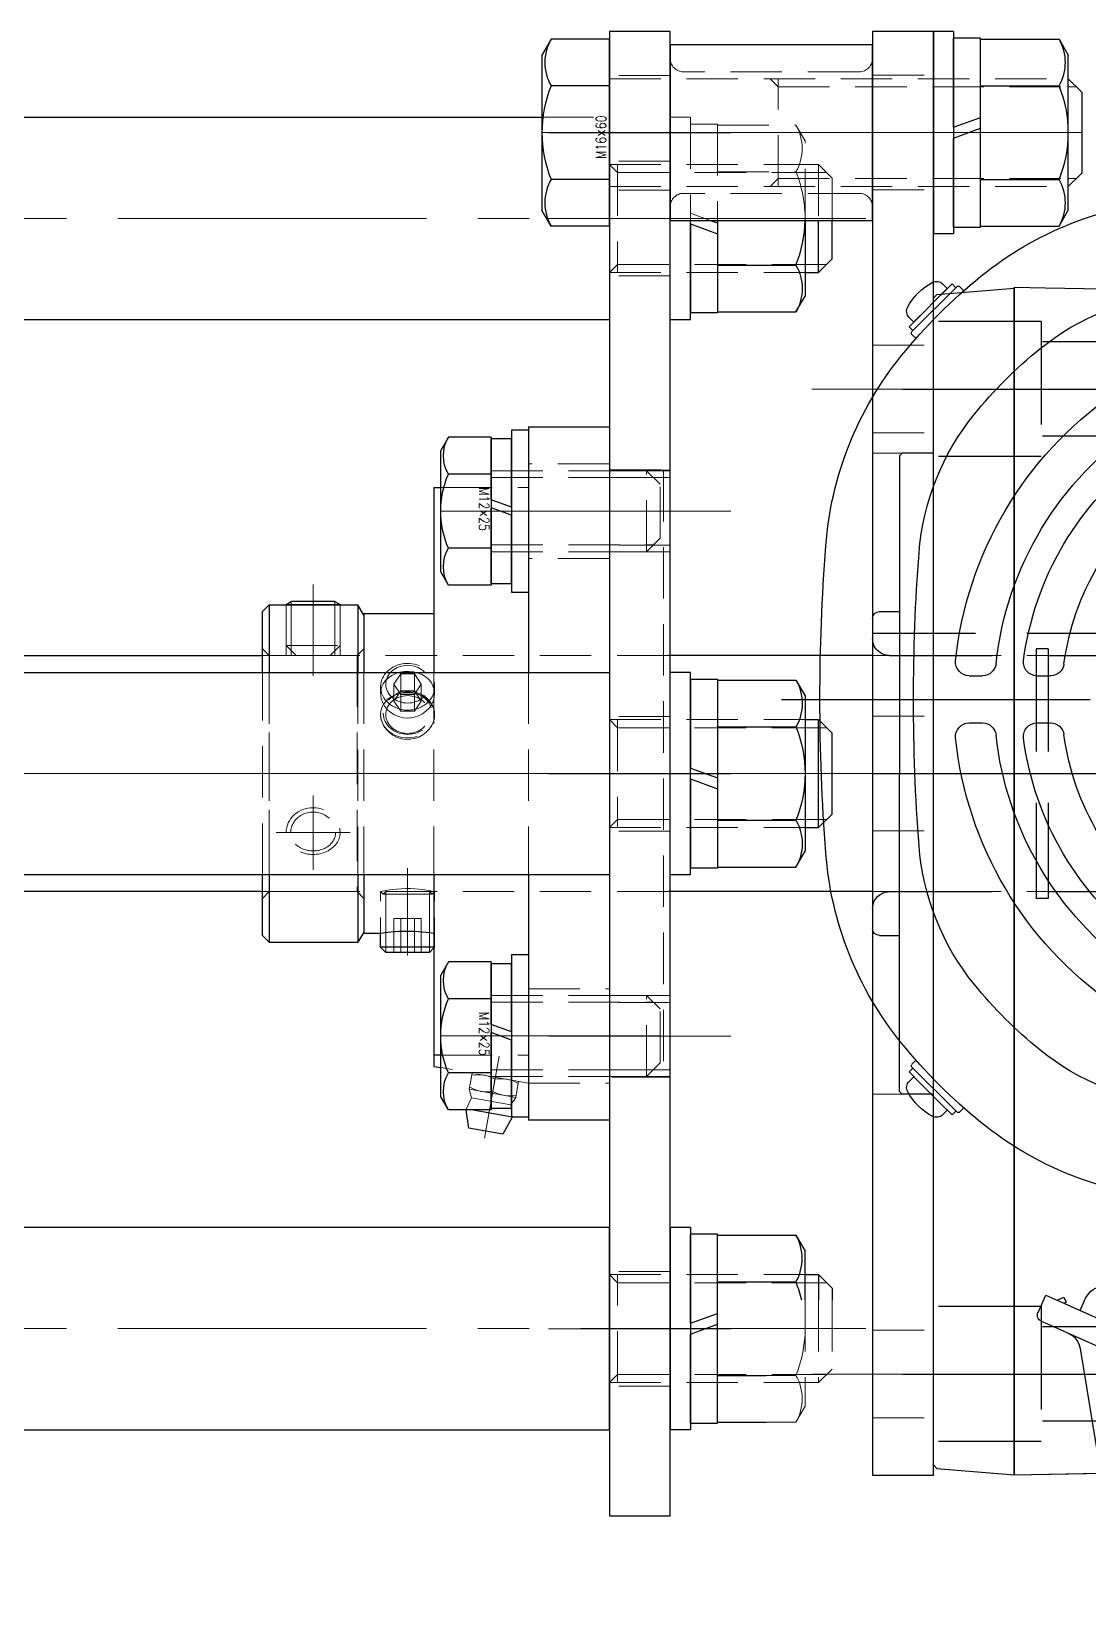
# Model space of a CAD drawing. Header units: millimetres. Extents: x 0 to 38884, y -3675 to 8056.
# Drawn here: x 27851.1 to 28007.7, y 7544.8 to 7777.8 of the extents above; entities that cross this region are included whole.
import ezdxf

# ---------------------------------------------------------------- set-up
doc = ezdxf.new("R2010")
doc.units = ezdxf.units.MM
doc.header["$LTSCALE"] = 2.4
for name, pattern in [('CENTER2', [28.575, 19.05, -3.175, 3.175, -3.175]), ('Dashed', [2, 1, -1]), ('HIDDEN', [9.525, 6.35, -3.175]), ('HIDDEN2', [4.7625, 3.175, -1.5875])]:
    doc.linetypes.add(name, pattern=pattern)
for name, color, linetype, lineweight in [('01_外形線', 7, 'Continuous', 25), ('02_細線', 5, 'Continuous', 13), ('03_かくれ線', 6, 'HIDDEN2', 13), ('04_HIDDEN', 2, 'HIDDEN', 13), ('04_中心線', 1, 'CENTER2', 9), ('05_CENTER', 4, 'CENTER2', 13)]:
    doc.layers.add(name, color=color, linetype=linetype, lineweight=lineweight)
doc.layers.add('10_DRAFT', color=8, linetype='Continuous', lineweight=0, plot=False)
doc.styles.add('寸法用', font='simplex.shx', dxfattribs={"width": 0.8, "bigfont": '@extfont2.shx'})

# ---------------------------------------------------------------- blocks, each defined once
blk = doc.blocks.new('A$C6246458A_1')
at = {"color": 0, "lineweight": -3}
for p, q in [((-57.5, 70.43), (-58, 69.93)), ((-58, 69.93), (-58, 56.96)), ((-48.5, 70.43), (-57.5, 70.43)), ((-43.99, 70.5), (-48.5, 70.43)), ((41.39, 72), (-43.99, 70.5)), ((46, 72.08), (41.39, 72)), ((46, 72.08), (46, 68.57)), ((46, -103.96), (46, 72)), ((57.5, 71), (46, 71.96)), ((57.5, 71), (58, 70.46)), ((58, 47.5), (58, 70.46)), ((58, 47.5), (58, 69.92)), ((46, 68.57), (46, -46.57)), ((-58, 56.96), (-58, -34.96)), ((-63, 47.1), (-62.6, 47.5)), ((-63, 47.1), (-63, 0)), ((-58, 47.5), (-62.6, 47.5)), ((58, -102.46), (58, 47.5)), ((58, 47.5), (62.6, 47.5)), ((63, 47.1), (62.6, 47.5)), ((63, 47.1), (63, 0)), ((-66, 24), (-63, 24)), ((66, 24), (63, 24)), ((-67, 23), (-67, 0)), ((67, 23), (67, 0)), ((-67, 0), (-67, -23)), ((-63, -47.1), (-63, 0)), ((63, -47.1), (63, 0)), ((67, 0), (67, -23)), ((-66, -24), (-63, -24)), ((66, -24), (63, -24)), ((-58, -101.76), (-58, -34.96)), ((46, -46.57), (46, -103.92)), ((-63, -47.1), (-62.6, -47.5)), ((-58, -47.5), (-62.6, -47.5)), ((58, -47.5), (62.6, -47.5)), ((63, -47.1), (62.6, -47.5)), ((-57.5, -102.26), (-58, -101.76)), ((-48.5, -102.26), (-57.5, -102.26)), ((46, -103.92), (-48.5, -102.26)), ((57.5, -103), (58, -102.46)), ((57.5, -103), (46, -103.96))]:
    blk.add_line(p, q, dxfattribs=at)
for centre, start, end in [((-66, 23), 90, 180), ((66, 23), 0, 90), ((-66, -23), 180, 270), ((66, -23), 270, 0)]:
    blk.add_arc(centre, 1, start, end, dxfattribs=at)
at = {"layer": '04_HIDDEN', "color": 0, "lineweight": -3}
for p, q in [((-58, 67), (-42, 67)), ((-42, 67), (-42, 47)), ((42, 67), (58, 67)), ((42, 67), (42, 47)), ((-42, 64), (42, 64)), ((-42, 50), (42, 50)), ((-58, 47), (-42, 47)), ((42, 47), (58, 47)), ((67, 20.8), (-67, 20.8)), ((-42.75, 17.5), (-64.5, 17.5)), ((-42.75, 18.5), (-42.75, -18.5)), ((-41, 18.5), (-42.75, 18.5)), ((-41, 18.5), (-41, -18.5)), ((-15, 17.5), (-41, 17.5)), ((-15, -17.7), (-15, 17.7)), ((15, 17.7), (-15, 17.7)), ((15, -17.7), (15, 17.7)), ((41, 17.5), (15, 17.5)), ((41, 18.5), (41, -18.5)), ((41, 18.5), (42.75, 18.5)), ((42.75, 18.5), (42.75, -18.5)), ((64.5, 17.5), (42.75, 17.5)), ((-42.75, -17.5), (-64.5, -17.5)), ((-41, -18.5), (-42.75, -18.5)), ((-15, -17.5), (-41, -17.5)), ((15, -17.7), (-15, -17.7)), ((41, -17.5), (15, -17.5)), ((41, -18.5), (42.75, -18.5)), ((64.5, -17.5), (42.75, -17.5)), ((-58, -79), (-42, -79)), ((-42, -79), (-42, -99)), ((42, -79), (58, -79)), ((42, -79), (42, -99)), ((-42, -82), (42, -82)), ((-42, -96), (42, -96)), ((-58, -99), (-42, -99)), ((42, -99), (58, -99))]:
    blk.add_line(p, q, dxfattribs=at)
for centre, start, end in [((-64.5, 20), 180, 270), ((64.5, 20), 270, 0), ((-64.5, -20), 90, 180), ((64.5, -20), 0, 90)]:
    blk.add_arc(centre, 2.5, start, end, dxfattribs=at)
at = {"layer": '05_CENTER', "color": 0, "lineweight": -3}
for p, q in [((62.54, 57), (-62.54, 57)), ((62.54, -89), (-62.54, -89))]:
    blk.add_line(p, q, dxfattribs=at)
at = {"layer": '10_DRAFT', "lineweight": -3}
for p, q in [((9.43, 11), (-9.43, 11)), ((67, 0), (-67, 0))]:
    blk.add_line(p, q, dxfattribs=at)
blk = doc.blocks.new('GM-SHYPF-RH 0.75kW、1／5～1／60、200V、60Hzd_1')
at = {"color": 0, "lineweight": -3}
for p, q in [((-2.77, 72.59), (-3.34, 72.02)), ((-1.11, 70.93), (-2.77, 72.59)), ((-3.91, 72.16), (-4.51, 71.56)), ((3.17, 65.52), (-3.48, 72.16)), ((1.93, 67.89), (3.59, 66.23)), ((3.59, 66.23), (3.02, 65.66)), ((3.17, 65.09), (2.56, 64.49)), ((-15.35, 14.5), (-17.37, 14.5)), ((-5.29, 14.5), (-7.3, 14.5)), ((-15.35, 7.5), (-17.37, 7.5)), ((-5.29, 7.5), (-7.3, 7.5)), ((16.5, -2.5), (16.6, -2.5)), ((5, -47.1), (5, -39.59)), ((5, -47.1), (5, -39.59)), ((3.17, -43.52), (-3.48, -50.16)), ((1.93, -45.89), (3.59, -44.23)), ((3.17, -43.09), (2.56, -42.49)), ((3.59, -44.23), (3.02, -43.66)), ((-1.11, -48.93), (-2.77, -50.59)), ((3.61, -47.5), (4.6, -47.5)), ((3.61, -47.5), (4.6, -47.5)), ((5, -47.1), (4.6, -47.5)), ((5, -47.1), (4.6, -47.5)), ((-3.91, -50.16), (-4.51, -49.56)), ((-2.77, -50.59), (-3.34, -50.02)), ((0, -102.46), (0, -50.88)), ((0, -102.46), (0, -50.88)), ((-12, -103.96), (-12, -55.33)), ((-16.65, -77.31), (-119.33, -123.02)), ((-21.76, -79.58), (-22.57, -77.78)), ((-19.34, -77.63), (-19.66, -78.37)), ((-19.34, -78.5), (-19.66, -78.37)), ((-18.34, -78.06), (-19.34, -77.63)), ((-15.51, -79.86), (-16.65, -77.31)), ((-16.02, -81.18), (-58, -99.88)), ((-21.76, -85.22), (-26.02, -111.18)), ((-12, -103.92), (-106.5, -102.26)), ((-0.5, -103), (0, -102.46)), ((-0.5, -103), (0, -102.46)), ((-12, -103.92), (-24.79, -103.69)), ((-0.5, -103), (-12, -103.96)), ((-0.5, -103), (-12, -103.96))]:
    blk.add_line(p, q, dxfattribs=at)
at = {"linetype": 'Continuous', "lineweight": -3}
for p, q in [((-2.07, 71.88), (-1.38, 72.57)), ((-2.07, 71.88), (2.88, 66.93)), ((-2.07, 71.88), (2.88, 66.93)), ((2.88, 66.93), (3.57, 67.62)), ((-2.07, -49.88), (2.88, -44.93)), ((-2.07, -49.88), (2.88, -44.93)), ((2.88, -44.93), (3.57, -45.62)), ((-2.07, -49.88), (-1.38, -50.57))]:
    blk.add_line(p, q, dxfattribs=at)
at = {"color": 0, "lineweight": -3}
for centre, radius, start, end in [((-39.08, 34.28), 50.8, 50.9054, 85.6601), ((-58, 11), 80.8, 39.0946, 50.9054), ((-3.69, 71.95), 0.3, 45, 135), ((-39.08, 34.28), 36.94, 50.9054, 85.6601), ((2.95, 65.31), 0.3, 315, 45), ((-58, 11), 66.94, 39.0946, 50.9054), ((-34.72, 29.92), 50.8, 4.3399, 39.0946), ((-58, 11), 55, 5.9565, 55.1294), ((-58, 11), 49, 6.191, 55.986), ((-34.72, 29.92), 36.94, 4.3399, 39.0946), ((-58, 11), 45, 7.3487, 53.9929), ((-58, 11), 39, 7.7093, 53.6987), ((-284, 11), 286.94, 355.6601, 4.3399), ((-284, 11), 300.8, 0, 4.3399), ((-15.35, 16.5), 2, 270, 7.3487), ((-5.29, 16.5), 2, 270, 5.9565), ((-17.37, 16.5), 2, 187.7093, 270), ((-7.3, 16.5), 2, 186.191, 270), ((-284, 11), 300.8, 355.6601, 0), ((-17.37, 5.5), 2, 90, 172.2907), ((-15.35, 5.5), 2, 352.6513, 90), ((-7.3, 5.5), 2, 90, 173.809), ((-5.29, 5.5), 2, 354.0435, 90), ((-58, 11), 39, 306.3013, 352.2907), ((-58, 11), 45, 306.0071, 352.6513), ((-58, 11), 49, 305.0621, 353.809), ((-58, 11), 55, 304.8706, 354.0435), ((-34.72, -7.92), 36.94, 320.9054, 355.6601), ((-34.72, -7.92), 50.8, 320.9054, 355.6601), ((-58, 11), 66.94, 309.0946, 320.9054), ((-39.08, -12.28), 36.94, 274.3399, 309.0946), ((-58, 11), 80.8, 309.0946, 320.9054), ((2.95, -43.31), 0.3, 315, 45), ((-3.69, -49.95), 0.3, 225, 315), ((-39.08, -12.28), 50.8, 274.3399, 309.0946), ((-25.31, -79), 3, 24, 90), ((-16.42, -80.27), 1, 294, 24), ((-18.8, -85.71), 3, 114, 170.6819)]:
    blk.add_arc(centre, radius, start, end, dxfattribs=at)
at = {"linetype": 'Continuous', "lineweight": -3}
for centre, radius, start, end in [((-0.46, 71.65), 1.3, 61.6015, 135), ((-4.12, 64.88), 9, 28.3985, 61.6015), ((2.66, 68.54), 1.3, 315, 28.3985), ((2.66, -46.54), 1.3, 331.6015, 45), ((-4.12, -42.88), 9, 298.3985, 331.6015), ((-0.46, -49.65), 1.3, 225, 298.3985)]:
    blk.add_arc(centre, radius, start, end, dxfattribs=at)
at = {"layer": '05_CENTER', "color": 0, "lineweight": -3}
blk.add_line((22.48, 11), (-138.27, 11), dxfattribs=at)
at = {"layer": '10_DRAFT'}
blk.add_blockref('A$C6246458A_1', (-58, 0), dxfattribs=at)

msp = doc.modelspace()

# ---------------------------------------------------------------- linework, layer by layer
for p, q in [((27786.7123, 7765.1036), (27926.7123, 7765.1036)), ((27936.7123, 7765.1036), (27936.7123, 7735.1036)), ((27936.7123, 7735.1036), (27786.7123, 7735.1036)), ((27822.8619, 7685.3315), (27885.0619, 7685.3315)), ((27975.7119, 7685.3315), (27945.4619, 7685.3315)), ((27885.0619, 7650.3311), (27822.8619, 7650.3311)), ((27975.7119, 7650.3311), (27945.4619, 7650.3311))]:
    msp.add_line(p, q)
for points in [[(27945.7123, 7557.8141), (27945.7123, 7777.8141), (27936.7123, 7777.8141), (27936.7123, 7557.8141)], [(27984.7123, 7563.8311), (27984.7123, 7777.8311), (27975.7123, 7777.8311), (27975.7123, 7563.8311)], [(27975.7123, 7775.8311), (27945.7123, 7775.8311), (27945.7123, 7749.8311), (27975.7123, 7749.8311)], [(27786.7123, 7682.8311), (27936.7123, 7682.8311), (27936.7123, 7652.8311), (27786.7123, 7652.8311)], [(27786.7123, 7570.5587), (27936.7123, 7570.5587), (27936.7123, 7600.5587), (27786.7123, 7600.5587)]]:
    msp.add_lwpolyline(points, close=True)
for points in [[(27967.7123, 7742.1036), (27967.7123, 7749.8311)], [(27969.7123, 7744.1036), (27969.7123, 7749.8311)], [(27967.7123, 7742.1036), (27969.7123, 7744.1036)], [(27965.7123, 7742.1036), (27967.7123, 7742.1036)], [(27965.7123, 7675.8311), (27967.7123, 7675.8311)], [(27967.7123, 7675.8311), (27969.7123, 7673.8311)], [(27967.7123, 7659.8311), (27967.7123, 7675.8311)], [(27969.7123, 7661.8311), (27969.7123, 7673.8311)], [(27967.7123, 7659.8311), (27969.7123, 7661.8311)], [(27965.7123, 7659.8311), (27967.7123, 7659.8311)], [(27965.7123, 7593.5587), (27967.7123, 7593.5587)], [(27967.7123, 7593.5587), (27969.7123, 7591.5587)], [(27967.7123, 7593.5587), (27967.7123, 7589.8008)], [(27969.7123, 7591.5587), (27969.7123, 7589.8008)]]:
    msp.add_lwpolyline(points)
at = {"layer": '01_外形線'}
for points in [[(27928.0727, 7776.6875), (27926.7123, 7774.3311)], [(27936.7123, 7776.6875), (27928.0727, 7776.6875)], [(27936.7123, 7748.9747), (27936.7123, 7776.6875)], [(27984.7123, 7777.8311), (27984.7123, 7747.8311)], [(27987.7123, 7777.8311), (27984.7123, 7777.8311)], [(27987.7123, 7777.8311), (27987.7123, 7747.8311)], [(27987.7123, 7763.6311), (27987.7123, 7776.8311)], [(27991.7123, 7776.8311), (27987.7123, 7776.8311)], [(27991.7123, 7765.087), (27991.7123, 7776.8311)], [(27991.7123, 7748.9747), (27991.7123, 7776.6875)], [(27991.7123, 7776.6875), (28003.3518, 7776.6875)], [(28003.3518, 7776.6875), (28004.7123, 7774.3311)], [(27926.7123, 7774.3311), (27926.7123, 7751.3311)], [(28004.7123, 7751.3311), (28004.7123, 7774.3311)], [(27936.7123, 7769.7593), (27928.0727, 7769.7593)], [(27991.7123, 7769.7593), (28003.3518, 7769.7593)], [(28004.7123, 7770.8311), (28006.7123, 7768.8311)], [(28006.7123, 7768.8311), (28006.7123, 7756.8311)], [(27987.7123, 7763.6311), (27991.7123, 7765.087)], [(27987.7123, 7762.0311), (27991.7123, 7763.487)], [(27987.7123, 7748.8311), (27987.7123, 7762.0311)], [(27991.7123, 7748.8311), (27991.7123, 7763.487)], [(27936.7123, 7755.9029), (27928.0727, 7755.9029)], [(27991.7123, 7755.9029), (28003.3518, 7755.9029)], [(28004.7123, 7754.8311), (28006.7123, 7756.8311)], [(27928.0727, 7748.9747), (27926.7123, 7751.3311)], [(28003.3518, 7748.9747), (28004.7123, 7751.3311)], [(27936.7123, 7748.9747), (27928.0727, 7748.9747)], [(27945.7123, 7735.1036), (27945.7123, 7749.8311)], [(27948.7123, 7735.1036), (27948.7123, 7749.8311)], [(27948.7123, 7749.3036), (27948.7123, 7736.1036)], [(27948.7123, 7749.3036), (27952.7123, 7747.8477)], [(27951.6587, 7749.8311), (27952.7123, 7749.4477)], [(27952.7123, 7749.8311), (27952.7123, 7736.1036)], [(27965.7123, 7749.8311), (27965.7123, 7738.6036)], [(27987.7123, 7748.8311), (27991.7123, 7748.8311)], [(27991.7123, 7748.9747), (28003.3518, 7748.9747)], [(27987.7123, 7747.8311), (27984.7123, 7747.8311)], [(27952.7123, 7743.1754), (27964.3518, 7743.1754)], [(27964.3518, 7736.2472), (27965.7123, 7738.6036)], [(27948.7123, 7735.1036), (27945.7123, 7735.1036)], [(27952.7123, 7736.1036), (27948.7123, 7736.1036)], [(27952.7123, 7736.2472), (27964.3518, 7736.2472)], [(27924.7123, 7718.722), (27922.2123, 7718.722)], [(27922.2123, 7718.722), (27922.2123, 7694.722)], [(27924.7123, 7719.222), (27936.7123, 7719.222)], [(27924.7123, 7719.222), (27924.7123, 7682.8311)], [(27924.7123, 7718.722), (27924.7123, 7694.722)], [(27936.7123, 7719.222), (27936.7123, 7682.8311)], [(27912.8494, 7717.6917), (27911.7123, 7715.722)], [(27911.7123, 7697.722), (27911.7123, 7715.722)], [(27919.2123, 7717.6917), (27912.8494, 7717.6917)], [(27919.2123, 7717.6917), (27919.2123, 7695.7524)], [(27919.2123, 7708.4139), (27919.2123, 7717.472)], [(27919.2123, 7717.472), (27922.2123, 7717.472)], [(27922.2123, 7707.322), (27922.2123, 7717.472)], [(27919.2123, 7712.2068), (27912.8494, 7712.2068)], [(27910.7123, 7710.2311), (27911.7123, 7710.2311)], [(27910.7123, 7710.2311), (27910.7123, 7682.8311)], [(27922.2123, 7707.322), (27919.2123, 7708.4139)], [(27919.2123, 7695.972), (27919.2123, 7707.2139)], [(27922.2123, 7706.122), (27919.2123, 7707.2139)], [(27922.2123, 7695.972), (27922.2123, 7706.122)], [(27919.2123, 7701.2372), (27912.8494, 7701.2372)], [(27912.8494, 7695.7524), (27911.7123, 7697.722)], [(27919.2123, 7695.7524), (27912.8494, 7695.7524)], [(27922.2123, 7695.972), (27919.2123, 7695.972)], [(27922.2123, 7694.722), (27924.7123, 7694.722)], [(27886.3123, 7692.8311), (27885.3123, 7691.8311)], [(27886.3123, 7692.8311), (27899.4462, 7692.8311)], [(27886.3123, 7692.8311), (27886.3123, 7682.8311)], [(27888.8123, 7692.8884), (27889.5791, 7693.3311)], [(27888.8123, 7692.8884), (27896.8123, 7692.8884)], [(27888.8123, 7692.8311), (27888.8123, 7692.8884)], [(27896.0455, 7693.3311), (27889.5791, 7693.3311)], [(27896.0455, 7693.3311), (27896.8123, 7692.8884)], [(27896.8123, 7692.8311), (27896.8123, 7692.8884)], [(27900.3123, 7691.3311), (27899.4462, 7692.8311)], [(27899.4462, 7692.8311), (27899.4462, 7682.8311)], [(27885.3123, 7682.8311), (27885.3123, 7691.8311)], [(27900.3123, 7691.5561), (27910.7123, 7691.5561)], [(27900.3123, 7691.5561), (27900.3123, 7682.8311)], [(27900.3123, 7691.3311), (27900.3123, 7682.8311)], [(27945.7123, 7652.8311), (27945.7123, 7682.8311)], [(27948.7123, 7682.8311), (27945.7123, 7682.8311)], [(27948.7123, 7652.8311), (27948.7123, 7682.8311)], [(27948.7123, 7681.8311), (27948.7123, 7668.6311)], [(27948.7123, 7681.8311), (27952.7123, 7681.8311)], [(27952.7123, 7681.8311), (27952.7123, 7667.1753)], [(27952.7123, 7681.6875), (27952.7123, 7653.9747)], [(27952.7123, 7681.6875), (27964.3518, 7681.6875)], [(27964.3518, 7681.6875), (27965.7123, 7679.3311)], [(27965.7123, 7679.3311), (27965.7123, 7656.3311)], [(27952.7123, 7674.7593), (27964.3518, 7674.7593)], [(27948.7123, 7668.6311), (27952.7123, 7667.1753)], [(27948.7123, 7667.0311), (27948.7123, 7653.8311)], [(27948.7123, 7667.0311), (27952.7123, 7665.5753)], [(27952.7123, 7665.5753), (27952.7123, 7653.8311)], [(27952.7123, 7660.9029), (27964.3518, 7660.9029)], [(27964.3518, 7653.9747), (27965.7123, 7656.3311)], [(27885.3123, 7643.8311), (27885.3123, 7652.8311)], [(27886.3123, 7652.8311), (27886.3123, 7642.8311)], [(27899.4462, 7652.8311), (27899.4462, 7642.8311)], [(27900.3123, 7652.8311), (27900.3123, 7644.1061)], [(27900.3123, 7652.8311), (27900.3123, 7644.3311)], [(27910.7123, 7652.8311), (27910.7123, 7624.4311)], [(27924.7123, 7652.8311), (27924.7123, 7616.4403)], [(27936.7123, 7652.8311), (27936.7123, 7616.4403)], [(27948.7123, 7652.8311), (27945.7123, 7652.8311)], [(27952.7123, 7653.8311), (27948.7123, 7653.8311)], [(27952.7123, 7653.9747), (27964.3518, 7653.9747)], [(27886.3123, 7642.8311), (27885.3123, 7643.8311)], [(27900.3123, 7644.3311), (27899.4462, 7642.8311)], [(27902.8257, 7644.1061), (27900.3123, 7644.1061)], [(27906.8123, 7644.4458), (27906.1556, 7644.4366), (27905.4989, 7644.4089), (27904.8976, 7644.3675), (27904.3339, 7644.3148), (27903.8497, 7644.2589), (27903.4364, 7644.2034), (27903.1268, 7644.1571), (27902.915, 7644.1232), (27902.8198, 7644.1074), (27902.8123, 7644.1061)], [(27902.8123, 7642.0981), (27902.8123, 7644.1084)], [(27910.7247, 7644.1207), (27910.6066, 7644.14), (27910.3488, 7644.1799), (27909.9852, 7644.2315), (27909.54, 7644.2872), (27909.0041, 7644.3433), (27908.4177, 7644.3907), (27907.7666, 7644.4263), (27907.2966, 7644.4408), (27906.8123, 7644.4458)], [(27886.3123, 7642.8311), (27899.4462, 7642.8311)], [(27910.7123, 7642.0981), (27902.8123, 7642.0981)], [(27903.5793, 7641.3311), (27902.8123, 7642.0981)], [(27910.0453, 7641.3311), (27903.5793, 7641.3311)], [(27910.7123, 7641.9981), (27910.0453, 7641.3311)], [(27924.7123, 7640.9403), (27922.2123, 7640.9403)], [(27922.2123, 7640.9403), (27922.2123, 7616.9403)], [(27924.7123, 7640.9403), (27924.7123, 7616.9403)], [(27912.8494, 7639.9099), (27911.7123, 7637.9403)], [(27919.2123, 7639.9099), (27912.8494, 7639.9099)], [(27919.2123, 7639.9099), (27919.2123, 7617.9706)], [(27919.2123, 7630.6322), (27919.2123, 7639.6903)], [(27919.2123, 7639.6903), (27922.2123, 7639.6903)], [(27922.2123, 7629.5403), (27922.2123, 7639.6903)], [(27911.7123, 7619.9403), (27911.7123, 7637.9403)], [(27919.2123, 7634.4251), (27912.8494, 7634.4251)], [(27922.2123, 7629.5403), (27919.2123, 7630.6322)], [(27919.2123, 7618.1903), (27919.2123, 7629.4322)], [(27922.2123, 7628.3403), (27919.2123, 7629.4322)], [(27922.2123, 7618.1903), (27922.2123, 7628.3403)], [(27911.7123, 7626.0997), (27910.7123, 7626.0997)], [(27910.7123, 7624.4311), (27911.7123, 7624.2548)], [(27919.2123, 7623.4554), (27912.8494, 7623.4554)], [(27912.8494, 7617.9706), (27911.7123, 7619.9403)], [(27919.2123, 7617.9706), (27912.8494, 7617.9706)], [(27915.8846, 7615.2942), (27915.4877, 7617.9706)], [(27922.282, 7616.9078), (27916.2544, 7617.9706)], [(27922.2123, 7618.1903), (27919.2123, 7618.1903)], [(27920.9268, 7614.4051), (27915.8846, 7615.2942)], [(27922.282, 7616.9078), (27920.9268, 7614.4051)], [(27922.2123, 7616.9403), (27924.7123, 7616.9403)], [(27936.7123, 7616.4403), (27924.7123, 7616.4403)], [(27945.7123, 7600.5587), (27945.7123, 7570.5587)], [(27948.7123, 7600.5587), (27945.7123, 7600.5587)], [(27948.7123, 7600.5587), (27948.7123, 7570.5587)], [(27948.7123, 7586.3587), (27948.7123, 7599.5587)], [(27952.7123, 7599.5587), (27948.7123, 7599.5587)], [(27952.7123, 7587.8146), (27952.7123, 7599.5587)], [(27952.7123, 7571.7023), (27952.7123, 7599.4151)], [(27952.7123, 7599.4151), (27964.3518, 7599.4151)], [(27964.3518, 7599.4151), (27965.7123, 7597.0587)], [(27965.7123, 7589.8008), (27965.7123, 7597.0587)], [(27952.7123, 7592.4869), (27964.3518, 7592.4869)], [(27948.7123, 7586.3587), (27952.7123, 7587.8146)], [(27948.7123, 7584.7587), (27952.7123, 7586.2146)], [(27952.7123, 7571.5587), (27952.7123, 7586.2146)], [(27948.7123, 7571.5587), (27948.7123, 7584.7587)], [(27952.7123, 7578.6305), (27959.9623, 7578.6305)], [(27948.7123, 7571.5587), (27952.7123, 7571.5587)], [(27952.7123, 7571.7023), (27959.9623, 7571.7023)], [(27948.7123, 7570.5587), (27945.7123, 7570.5587)]]:
    msp.add_lwpolyline(points, dxfattribs=at)
for points in [[(27928.0727, 7776.6875, 0.26794907), (27928.0727, 7769.7593)], [(28003.3518, 7769.7593, 0.26794907), (28003.3518, 7776.6875)], [(27928.0727, 7769.7593, 0.19636666), (27928.0727, 7755.9029)], [(28003.3518, 7755.9029, 0.19636667), (28003.3518, 7769.7593)], [(27928.0727, 7755.9029, 0.26794907), (27928.0727, 7748.9747)], [(28003.3518, 7748.9747, 0.26794907), (28003.3518, 7755.9029)], [(27964.3518, 7743.1754, -0.26794907), (27964.3518, 7736.2472)], [(27912.8494, 7712.2068, -0.26794908), (27912.8494, 7717.6917)], [(27912.8494, 7701.2372, -0.20733158), (27912.8494, 7712.2068)], [(27912.8494, 7695.7524, -0.26794908), (27912.8494, 7701.2372)], [(27964.3518, 7681.6875, -0.26794907), (27964.3518, 7674.7593)], [(27964.3518, 7674.7593, -0.19636667), (27964.3518, 7660.9029)], [(27964.3518, 7660.9029, -0.26794907), (27964.3518, 7653.9747)], [(27912.8494, 7634.4251, -0.26794908), (27912.8494, 7639.9099)], [(27912.8494, 7623.4554, -0.20733158), (27912.8494, 7634.4251)], [(27912.8494, 7617.9706, -0.26794908), (27912.8494, 7623.4554)], [(27964.3518, 7592.4869, 0.26794907), (27964.3518, 7599.4151)]]:
    msp.add_lwpolyline(points, format="xyb", dxfattribs=at)
for centre, start, end in [((27947.3911, 7750.1036), 337.780749, 359.148147), ((27947.3911, 7585.5587), 13.387659, 22.219251)]:
    msp.add_arc(centre, 18.3212, start, end, dxfattribs=at)
at = {"layer": '02_細線'}
for points in [[(28004.7123, 7769.6311), (28005.9123, 7769.6311)], [(28004.7123, 7756.0311), (28005.9123, 7756.0311)], [(27965.7123, 7743.3036), (27968.9123, 7743.3036)], [(27889.5791, 7692.8311), (27889.5791, 7693.3311)], [(27896.0455, 7692.8311), (27896.0455, 7693.3311)], [(27965.7123, 7674.6311), (27968.9123, 7674.6311)], [(27965.7123, 7661.0311), (27968.9123, 7661.0311)], [(27903.5793, 7641.3311), (27903.5793, 7644.223)], [(27910.0453, 7641.3311), (27910.0453, 7644.223)], [(27965.7123, 7592.3587), (27968.9123, 7592.3587)]]:
    msp.add_lwpolyline(points, dxfattribs=at)
at = {"layer": '03_かくれ線'}
for p, q in [((27945.7123, 7771.3141), (27936.7123, 7771.3141)), ((27973.7123, 7771.8311), (27947.7123, 7771.8311)), ((27975.7123, 7771.3311), (27984.7123, 7771.3311)), ((27945.7123, 7758.5865), (27936.7123, 7758.5865)), ((27945.7123, 7754.3141), (27936.7123, 7754.3141)), ((27973.7123, 7753.8311), (27947.7123, 7753.8311)), ((27975.7123, 7754.3311), (27984.7123, 7754.3311)), ((27945.7123, 7741.5865), (27936.7123, 7741.5865)), ((27975.7123, 7731.3311), (27984.7123, 7731.3311)), ((27975.7123, 7718.3311), (27984.7123, 7718.3311)), ((27975.7123, 7715.3311), (27984.7123, 7715.3311)), ((27945.7123, 7712.8056), (27936.7123, 7712.8056)), ((27945.7123, 7712.705), (27936.7123, 7712.705)), ((27945.7123, 7711.705), (27936.7123, 7711.705)), ((27911.7123, 7710.2311), (27924.7123, 7710.2311)), ((27945.7123, 7701.705), (27936.7123, 7701.705)), ((27945.7123, 7700.705), (27936.7123, 7700.705)), ((27945.4619, 7685.3315), (27885.0619, 7685.3315)), ((27975.7119, 7685.3315), (28076.71, 7685.3315)), ((27924.7123, 7682.8311), (27924.7123, 7652.8311)), ((27936.7123, 7682.8311), (27936.7123, 7652.8311)), ((27945.7123, 7676.3141), (27936.7123, 7676.3141)), ((27975.7123, 7676.3311), (27984.7123, 7676.3311)), ((27945.7123, 7659.3141), (27936.7123, 7659.3141)), ((27975.7123, 7659.3311), (27984.7123, 7659.3311)), ((27945.4619, 7650.3311), (27885.0619, 7650.3311)), ((27975.7119, 7650.3311), (28076.71, 7650.3311)), ((27945.7123, 7634.9232), (27936.7123, 7634.9232)), ((27945.7123, 7633.9232), (27936.7123, 7633.9232)), ((27911.7123, 7626.0997), (27924.7123, 7626.0997)), ((27924.7123, 7621.9403), (27911.7123, 7624.2548)), ((27945.7123, 7623.9232), (27936.7123, 7623.9232)), ((27945.7123, 7622.9232), (27936.7123, 7622.9232)), ((27945.7123, 7622.8226), (27936.7123, 7622.8226)), ((27975.7123, 7620.3311), (27984.7123, 7620.3311)), ((27916.2544, 7617.9706), (27915.4671, 7618.1094)), ((27915.4671, 7618.1094), (27915.4877, 7617.9706)), ((27945.7123, 7594.0417), (27936.7123, 7594.0417)), ((27965.7123, 7589.8008), (27965.7123, 7574.0587)), ((27967.7123, 7589.8008), (27967.7123, 7577.5587)), ((27969.7123, 7589.8008), (27969.7123, 7579.5587)), ((27975.7123, 7585.3311), (27984.7123, 7585.3311)), ((27959.9623, 7578.6305), (27964.3518, 7578.6305)), ((27945.7123, 7577.0417), (27936.7123, 7577.0417)), ((27964.3518, 7571.7023), (27959.9623, 7571.7023)), ((27975.7123, 7572.3311), (27984.7123, 7572.3311))]:
    msp.add_line(p, q, dxfattribs=at)
for points in [[(27936.7123, 7770.8311), (28004.7123, 7770.8311)], [(27961.7123, 7769.6311), (27960.5123, 7770.8311)], [(27961.7123, 7754.8311), (27961.7123, 7770.8311)], [(27961.7123, 7769.6311), (28004.7123, 7769.6311)], [(28004.7123, 7770.8311), (28004.7123, 7754.8311)], [(27926.7123, 7765.1036), (27936.7123, 7765.1036)], [(27948.7123, 7765.1036), (27945.7123, 7765.1036)], [(27945.7123, 7749.8311), (27945.7123, 7765.1036)], [(27948.7123, 7765.1036), (27948.7123, 7749.8311)], [(27948.7123, 7764.1036), (27952.7123, 7764.1036)], [(27952.7123, 7764.1036), (27952.7123, 7749.8311)], [(27952.7123, 7763.96), (27964.3518, 7763.96)], [(27964.3518, 7763.96), (27965.7123, 7761.6036)], [(27965.7123, 7749.8311), (27965.7123, 7761.6036)], [(27937.9123, 7756.9036), (27936.7123, 7758.1036)], [(27936.7123, 7758.1036), (27965.7123, 7758.1036)], [(27937.9123, 7758.1036), (27937.9123, 7742.1036)], [(27965.7123, 7758.1036), (27967.7123, 7758.1036)], [(27967.7123, 7758.1036), (27969.7123, 7756.1036)], [(27967.7123, 7758.1036), (27967.7123, 7749.8311)], [(27937.9123, 7756.9036), (27965.7123, 7756.9036)], [(27952.7123, 7757.0318), (27964.3518, 7757.0318)], [(27961.7123, 7756.0311), (27960.5123, 7754.8311)], [(27961.7123, 7756.0311), (28004.7123, 7756.0311)], [(27965.7123, 7756.9036), (27968.9123, 7756.9036)], [(27969.7123, 7756.1036), (27969.7123, 7749.8311)], [(27936.7123, 7754.8311), (28004.7123, 7754.8311)], [(27948.7123, 7750.9036), (27951.6587, 7749.8311)], [(27937.9123, 7743.3036), (27936.7123, 7742.1036)], [(27936.7123, 7742.1036), (27965.7123, 7742.1036)], [(27937.9123, 7743.3036), (27965.7123, 7743.3036)], [(27936.7123, 7713.722), (27924.7123, 7713.722)], [(27919.2123, 7712.722), (27942.2123, 7712.722)], [(27919.2123, 7711.722), (27943.2123, 7711.722)], [(27936.7123, 7712.8311), (27944.7123, 7712.8311)], [(27942.2123, 7712.722), (27944.2123, 7710.722)], [(27942.2123, 7700.722), (27942.2123, 7712.722)], [(27944.2123, 7702.722), (27944.2123, 7710.722)], [(27944.7123, 7712.8311), (27944.7123, 7622.8311)], [(27919.2123, 7701.722), (27943.2123, 7701.722)], [(27942.2123, 7700.722), (27944.2123, 7702.722)], [(27919.2123, 7700.722), (27942.2123, 7700.722)], [(27936.7123, 7699.722), (27924.7123, 7699.722)], [(27888.8123, 7692.8311), (27888.8123, 7685.3311)], [(27889.5791, 7685.3311), (27889.5791, 7692.8311)], [(27896.0455, 7685.3311), (27896.0455, 7692.8311)], [(27896.8123, 7685.3311), (27896.8123, 7692.8311)], [(27886.3123, 7685.3311), (27885.3123, 7686.3311)], [(27886.3123, 7685.3311), (27886.3123, 7650.3311)], [(27886.3123, 7685.3311), (27899.3123, 7685.3311)], [(27888.8123, 7686.8311), (27896.8123, 7686.8311)], [(27890.3123, 7685.3311), (27888.8123, 7686.8311)], [(27895.3123, 7685.3311), (27896.8123, 7686.8311)], [(27899.3123, 7685.3311), (27900.3123, 7686.3311)], [(27899.3123, 7685.3311), (27899.3123, 7650.3311)], [(27885.3123, 7652.8311), (27885.3123, 7682.8311)], [(27886.3123, 7682.8311), (27886.3123, 7652.8311)], [(27899.4462, 7682.8311), (27899.4462, 7652.8311)], [(27900.3123, 7682.8311), (27900.3123, 7652.8311)], [(27900.3123, 7682.8311), (27900.3123, 7652.8311)], [(27902.8123, 7679.6934), (27902.8361, 7680.0692), (27902.9636, 7680.6237), (27903.1964, 7681.1441), (27903.5309, 7681.6189), (27903.9556, 7682.0356), (27904.4668, 7682.3882), (27905.0445, 7682.6646), (27905.6744, 7682.8583), (27906.3373, 7682.9658), (27907.0059, 7682.984), (27907.669, 7682.9154), (27908.3034, 7682.7617), (27908.8963, 7682.5269), (27909.4359, 7682.2116), (27909.9024, 7681.8251), (27910.2857, 7681.3694), (27910.5707, 7680.8595), (27910.7469, 7680.3099), (27910.812, 7679.7336), (27910.8123, 7679.6939)], [(27910.7123, 7682.8311), (27910.7123, 7652.8311)], [(27902.8123, 7679.6925), (27902.8123, 7680.6976)], [(27905.8019, 7682.5967), (27904.7915, 7681.0811)], [(27904.7915, 7678.5811), (27904.7915, 7681.0811)], [(27904.7915, 7681.0811), (27905.8019, 7679.5656)], [(27907.8226, 7682.5967), (27905.8019, 7682.5967)], [(27905.8019, 7680.0967), (27905.8019, 7682.5967)], [(27908.833, 7681.0811), (27907.8226, 7682.5967)], [(27907.8226, 7680.0967), (27907.8226, 7682.5967)], [(27907.8226, 7679.5656), (27908.833, 7681.0811)], [(27908.833, 7678.5811), (27908.833, 7681.0811)], [(27910.8123, 7680.6976), (27910.8123, 7679.6933)], [(27910.717, 7677.322), (27910.5459, 7677.7938), (27910.262, 7678.2758), (27909.8793, 7678.7097), (27909.413, 7679.0802), (27908.8626, 7679.385), (27908.2528, 7679.6116), (27907.6037, 7679.754), (27906.9312, 7679.8123), (27906.2712, 7679.7858), (27905.6265, 7679.6785), (27905.018, 7679.4924), (27904.4585, 7679.2313), (27903.9529, 7678.8906), (27903.5267, 7678.4822), (27903.1884, 7678.0057), (27902.9535, 7677.4777), (27902.8479, 7677.0375), (27902.8123, 7676.5811)], [(27906.8123, 7676.0597), (27906.1462, 7676.1133), (27905.4989, 7676.2702), (27904.8896, 7676.526), (27904.3339, 7676.8703), (27903.8436, 7677.2965), (27903.4364, 7677.7869), (27903.1233, 7678.33), (27902.915, 7678.905), (27902.8196, 7679.4888), (27902.8123, 7679.6934)], [(27905.8019, 7680.0967), (27904.7915, 7678.5811)], [(27904.7915, 7678.5811), (27905.8019, 7677.0656)], [(27907.8226, 7680.0967), (27905.8019, 7680.0967)], [(27907.8226, 7679.5656), (27905.8019, 7679.5656)], [(27905.8019, 7677.0656), (27905.8019, 7679.5656)], [(27910.8123, 7679.6939), (27910.7637, 7679.1536), (27910.6066, 7678.5801), (27910.3441, 7678.0309), (27909.9852, 7677.5216), (27909.5328, 7677.0637), (27909.0041, 7676.6773), (27908.4084, 7676.3751), (27907.7666, 7676.1695), (27907.293, 7676.0874), (27906.8123, 7676.0597)], [(27908.833, 7678.5811), (27907.8226, 7680.0967)], [(27907.8226, 7677.0656), (27907.8226, 7679.5656)], [(27907.8226, 7677.0656), (27908.833, 7678.5811)], [(27902.8123, 7676.5811), (27902.8678, 7676.0016), (27903.0311, 7675.4268), (27903.2981, 7674.8748), (27903.6599, 7674.3618), (27904.1152, 7673.8978), (27904.6459, 7673.506), (27905.2463, 7673.1983), (27905.893, 7672.9905), (27906.5561, 7672.894), (27907.2268, 7672.9066), (27907.8721, 7673.0261), (27908.488, 7673.2451), (27909.0621, 7673.5596), (27909.5747, 7673.9554), (27910.0212, 7674.4317), (27910.3774, 7674.9632), (27910.6322, 7675.5347), (27910.7264, 7675.8577)], [(27905.8019, 7677.0656), (27907.8226, 7677.0656)], [(27910.8123, 7676.5811), (27910.7917, 7676.929), (27910.7305, 7677.2686), (27910.717, 7677.322)], [(27910.7264, 7675.8577), (27910.7782, 7676.1258), (27910.8123, 7676.5811)], [(27937.9123, 7674.6311), (27936.7123, 7675.8311)], [(27936.7123, 7675.8311), (27965.7123, 7675.8311)], [(27937.9123, 7675.8311), (27937.9123, 7659.8311)], [(27937.9123, 7674.6311), (27965.7123, 7674.6311)], [(27937.9123, 7661.0311), (27936.7123, 7659.8311)], [(27936.7123, 7659.8311), (27965.7123, 7659.8311)], [(27937.9123, 7661.0311), (27965.7123, 7661.0311)], [(27886.3123, 7650.3311), (27885.3123, 7649.3311)], [(27886.3123, 7650.3311), (27899.3123, 7650.3311)], [(27899.3123, 7650.3311), (27900.3123, 7649.3311)], [(27902.8123, 7650.3311), (27902.8658, 7650.3433), (27903.0311, 7650.3799), (27903.2934, 7650.4348), (27903.6599, 7650.5052), (27904.108, 7650.5811), (27904.6459, 7650.6572), (27905.2368, 7650.7217), (27905.893, 7650.7696), (27906.5461, 7650.7923), (27907.2268, 7650.7894), (27907.8633, 7650.762), (27908.488, 7650.7122), (27909.0548, 7650.6475), (27909.5747, 7650.5719), (27910.0157, 7650.4959), (27910.3774, 7650.4254), (27910.6296, 7650.372), (27910.7782, 7650.3389), (27910.8123, 7650.3311)], [(27903.1958, 7649.9476), (27902.8123, 7650.3311)], [(27903.1958, 7649.9476), (27903.5793, 7650.3311)], [(27903.5793, 7644.2225), (27903.5793, 7650.3311)], [(27910.0453, 7650.3311), (27910.4288, 7649.9476)], [(27910.0453, 7644.2225), (27910.0453, 7650.3311)], [(27910.8123, 7650.3311), (27910.4288, 7649.9476)], [(27903.1958, 7649.9476), (27910.4288, 7649.9476)], [(27904.7915, 7646.3311), (27904.7915, 7641.3311)], [(27904.7915, 7646.3311), (27908.833, 7646.3311)], [(27905.8019, 7646.3311), (27905.8019, 7641.3311)], [(27907.8226, 7646.3311), (27907.8226, 7641.3311)], [(27908.833, 7646.3311), (27908.833, 7641.3311)], [(27906.5725, 7644.4445), (27906.9251, 7644.4455)], [(27910.8123, 7644.1061), (27910.7247, 7644.1207)], [(27910.8123, 7644.1061), (27910.8123, 7642.0981)], [(27910.8123, 7642.0981), (27910.7123, 7641.9981)], [(27910.8123, 7642.0981), (27910.7123, 7642.0981)], [(27919.2123, 7634.9403), (27942.2123, 7634.9403)], [(27919.2123, 7633.9403), (27943.2123, 7633.9403)], [(27924.7123, 7635.9403), (27936.7123, 7635.9403)], [(27942.2123, 7634.9403), (27944.2123, 7632.9403)], [(27942.2123, 7622.9403), (27942.2123, 7634.9403)], [(27944.2123, 7624.9403), (27944.2123, 7632.9403)], [(27942.2123, 7622.9403), (27944.2123, 7624.9403)], [(27916.3654, 7623.4343), (27915.9417, 7621.0314)], [(27916.3112, 7623.1265), (27916.7528, 7623.1788), (27917.1949, 7623.201), (27917.644, 7623.1865), (27918.0889, 7623.1305)], [(27918.0889, 7623.1305), (27918.2109, 7623.1072), (27918.6081, 7623.0073), (27918.9966, 7622.8743), (27919.758, 7622.5187)], [(27919.2123, 7623.9403), (27943.2123, 7623.9403)], [(27919.2123, 7622.9403), (27942.2123, 7622.9403)], [(27919.758, 7622.5187), (27919.4429, 7620.7315)], [(27919.758, 7622.5187), (27920.1996, 7622.571), (27920.6417, 7622.5932), (27921.0909, 7622.5787), (27921.5357, 7622.5227)], [(27921.5357, 7622.5227), (27921.6577, 7622.4994), (27922.0549, 7622.3996), (27922.4434, 7622.2665), (27923.2048, 7621.9109)], [(27922.8354, 7619.8159), (27923.2591, 7622.2188)], [(27944.7123, 7622.8311), (27936.7123, 7622.8311)], [(27922.8354, 7619.8159), (27915.9417, 7621.0314)], [(27916.2634, 7619.746), (27915.9417, 7621.0314)], [(27917.6652, 7620.7275), (27917.5431, 7620.7508), (27917.1459, 7620.8506), (27916.7574, 7620.9837), (27915.996, 7621.3393)], [(27919.4429, 7620.7315), (27919.0013, 7620.6792), (27918.5591, 7620.657), (27918.11, 7620.6715), (27917.6652, 7620.7275)], [(27921.112, 7620.1198), (27920.9899, 7620.143), (27920.5927, 7620.2429), (27920.2043, 7620.3759), (27919.4429, 7620.7315)], [(27922.8897, 7620.1237), (27922.4481, 7620.0714), (27922.0059, 7620.0492), (27921.5568, 7620.0637), (27921.112, 7620.1198)], [(27924.7123, 7621.9403), (27936.7123, 7621.9403)], [(27915.4671, 7618.1094), (27916.2634, 7619.746)], [(27922.0935, 7618.718), (27916.2634, 7619.746)], [(27922.8354, 7619.8159), (27922.0935, 7618.718)], [(27922.0935, 7618.718), (27922.282, 7616.9078)], [(27936.7123, 7593.5587), (27965.7123, 7593.5587)], [(27937.9123, 7592.3587), (27936.7123, 7593.5587)], [(27937.9123, 7577.5587), (27937.9123, 7593.5587)], [(27937.9123, 7592.3587), (27965.7123, 7592.3587)], [(27937.9123, 7578.7587), (27936.7123, 7577.5587)], [(27937.9123, 7578.7587), (27965.7123, 7578.7587)], [(27965.7123, 7578.7587), (27968.9123, 7578.7587)], [(27967.7123, 7577.5587), (27969.7123, 7579.5587)], [(27936.7123, 7577.5587), (27965.7123, 7577.5587)], [(27965.7123, 7577.5587), (27967.7123, 7577.5587)], [(27964.3518, 7571.7023), (27965.7123, 7574.0587)]]:
    msp.add_lwpolyline(points, dxfattribs=at)
for points in [[(27964.3518, 7763.96, -0.26794907), (27964.3518, 7757.0318)], [(27964.3518, 7571.7023, 0.26794907), (27964.3518, 7578.6305)]]:
    msp.add_lwpolyline(points, format="xyb", dxfattribs=at)
at = {"layer": '03_かくれ線', "linetype": 'Dashed'}
for points in [[(27902.8123, 7644.1061), (27902.8123, 7650.3311)], [(27910.8123, 7644.1061), (27910.8123, 7650.3311)]]:
    msp.add_lwpolyline(points, dxfattribs=at)
at = {"layer": '03_かくれ線'}
for centre, radius, start, end in [((27947.7123, 7773.8311), 2, 180, 270), ((27973.7123, 7773.8311), 2, 270, 0), ((27947.3911, 7750.1036), 18.3212, 359.148147, 22.219251), ((27947.7123, 7751.8311), 2, 90, 180), ((27973.7123, 7751.8311), 2, 0, 90), ((27947.3911, 7585.5587), 18.3212, 337.780749, 13.387659)]:
    msp.add_arc(centre, radius, start, end, dxfattribs=at)
at = {"layer": '03_かくれ線', "extrusion": (0, 0, -1)}
for centre, major_axis, ratio, start_param, end_param in [((27906.8123, 7680.6976), (4, 0), 0.8660254, 3.14159265, 6.05911002), ((27906.8123, 7680.6976), (4, 0), 0.8660254, 1.57079633, 3.14159265), ((27906.8123, 7680.6976), (4, 0), 0.8660254, 0, 1.57079633), ((27906.8123, 7680.6976), (4, 0), 0.8660254, 6.05911002, 6.28318531), ((27892.8123, 7659.0811), (-4, 0), 0.92393478, 0, 3.14159265), ((27892.8123, 7659.0811), (3.3235, 0), 0.91393998, 3.14159265, 6.28318531), ((27892.8123, 7659.0811), (-4, 0), 0.80811603, 3.14159265, 6.28318531), ((27892.8123, 7659.0811), (-3.3235, 0), 0.81811083, 3.14159265, 6.28318531)]:
    msp.add_ellipse(centre, major_axis=major_axis, ratio=ratio, start_param=start_param, end_param=end_param, dxfattribs=at)
for centre, major_axis in [((27906.8123, 7681.0811), (-3.233, 0)), ((27906.8123, 7676.5811), (4, 0)), ((27906.8123, 7676.7729), (-3.6165, 0)), ((27906.8123, 7676.5811), (-3.233, 0))]:
    msp.add_ellipse(centre, major_axis=major_axis, ratio=0.8660254, dxfattribs=at)
at = {"layer": '04_中心線'}
for p, q in [((27927.7123, 7762.8141), (27954.7123, 7762.8141)), ((27980.7123, 7762.8311), (27940.7123, 7762.8311)), ((27966.7123, 7762.8311), (27993.7123, 7762.8311)), ((27726.7123, 7750.1036), (27974.7123, 7750.1036)), ((27927.7123, 7750.0865), (27954.7123, 7750.0865)), ((27966.7123, 7724.8311), (27993.7123, 7724.8311)), ((27927.7123, 7706.7135), (27954.7123, 7706.7135)), ((27681.2682, 7667.8311), (28083.71, 7667.8311)), ((27726.7123, 7667.8311), (27974.7123, 7667.8311)), ((27927.7123, 7667.8141), (27954.7123, 7667.8141)), ((27966.7123, 7667.8311), (27993.7123, 7667.8311)), ((27927.7123, 7628.9147), (27954.7123, 7628.9147)), ((27726.7123, 7585.5587), (27974.7123, 7585.5587)), ((27927.7123, 7585.5417), (27954.7123, 7585.5417)), ((27966.7123, 7578.8311), (27993.7123, 7578.8311))]:
    msp.add_line(p, q, dxfattribs=at)
for points in [[(27926.7123, 7762.8311), (28006.7123, 7762.8311)], [(27987.7123, 7762.8311), (27984.7123, 7762.8311)], [(27991.7123, 7762.8311), (27987.7123, 7762.8311)], [(28004.7123, 7762.8311), (27991.7123, 7762.8311)], [(27948.7123, 7750.1036), (27945.7123, 7750.1036)], [(27952.7123, 7750.1036), (27948.7123, 7750.1036)], [(27965.7123, 7750.1036), (27952.7123, 7750.1036)], [(27911.7123, 7706.722), (27944.2123, 7706.722)], [(27922.2123, 7706.722), (27924.7123, 7706.722)], [(27924.1123, 7706.722), (27937.3123, 7706.722)], [(27892.8123, 7695.8311), (27892.8123, 7682.3311)], [(27903.3123, 7667.8311), (27882.3123, 7667.8311)], [(27946.9323, 7667.8311), (27898.0923, 7667.8311)], [(27948.7123, 7667.8311), (27945.7123, 7667.8311)], [(27952.7123, 7667.8311), (27948.7123, 7667.8311)], [(27965.7123, 7667.8311), (27952.7123, 7667.8311)], [(27892.8123, 7664.5811), (27892.8123, 7653.5811)], [(27898.3123, 7659.0811), (27887.3123, 7659.0811)], [(27906.8123, 7640.8811), (27906.8123, 7653.7924)], [(27911.7123, 7628.9403), (27944.2123, 7628.9403)], [(27922.2123, 7628.9403), (27924.7123, 7628.9403)], [(27924.1123, 7628.9403), (27937.3123, 7628.9403)], [(27920.361, 7625.9388), (27918.2152, 7613.7692)], [(27948.7123, 7585.5587), (27945.7123, 7585.5587)], [(27952.7123, 7585.5587), (27948.7123, 7585.5587)], [(27965.7123, 7585.5587), (27952.7123, 7585.5587)]]:
    msp.add_lwpolyline(points, dxfattribs=at)

# ---------------------------------------------------------------- block references
at = {"color": 4, "xscale": -1}
msp.add_blockref('GM-SHYPF-RH 0.75kW、1／5～1／60、200V、60Hzd_1', (27984.7123, 7667.8311), dxfattribs=at)

# ---------------------------------------------------------------- texts
at = {"layer": '03_かくれ線', "style": '寸法用', "width": 0.8}
for s, rotation, p in [('M16×60', 90, (27936.2123, 7758.918)), ('M12×25', 270, (27917.4123, 7710.2872)), ('M12×25', 270, (27917.4123, 7632.5055))]:
    msp.add_text(s, height=1.5, rotation=rotation, dxfattribs=at).set_placement(p)

doc.saveas('drawing.dxf')
